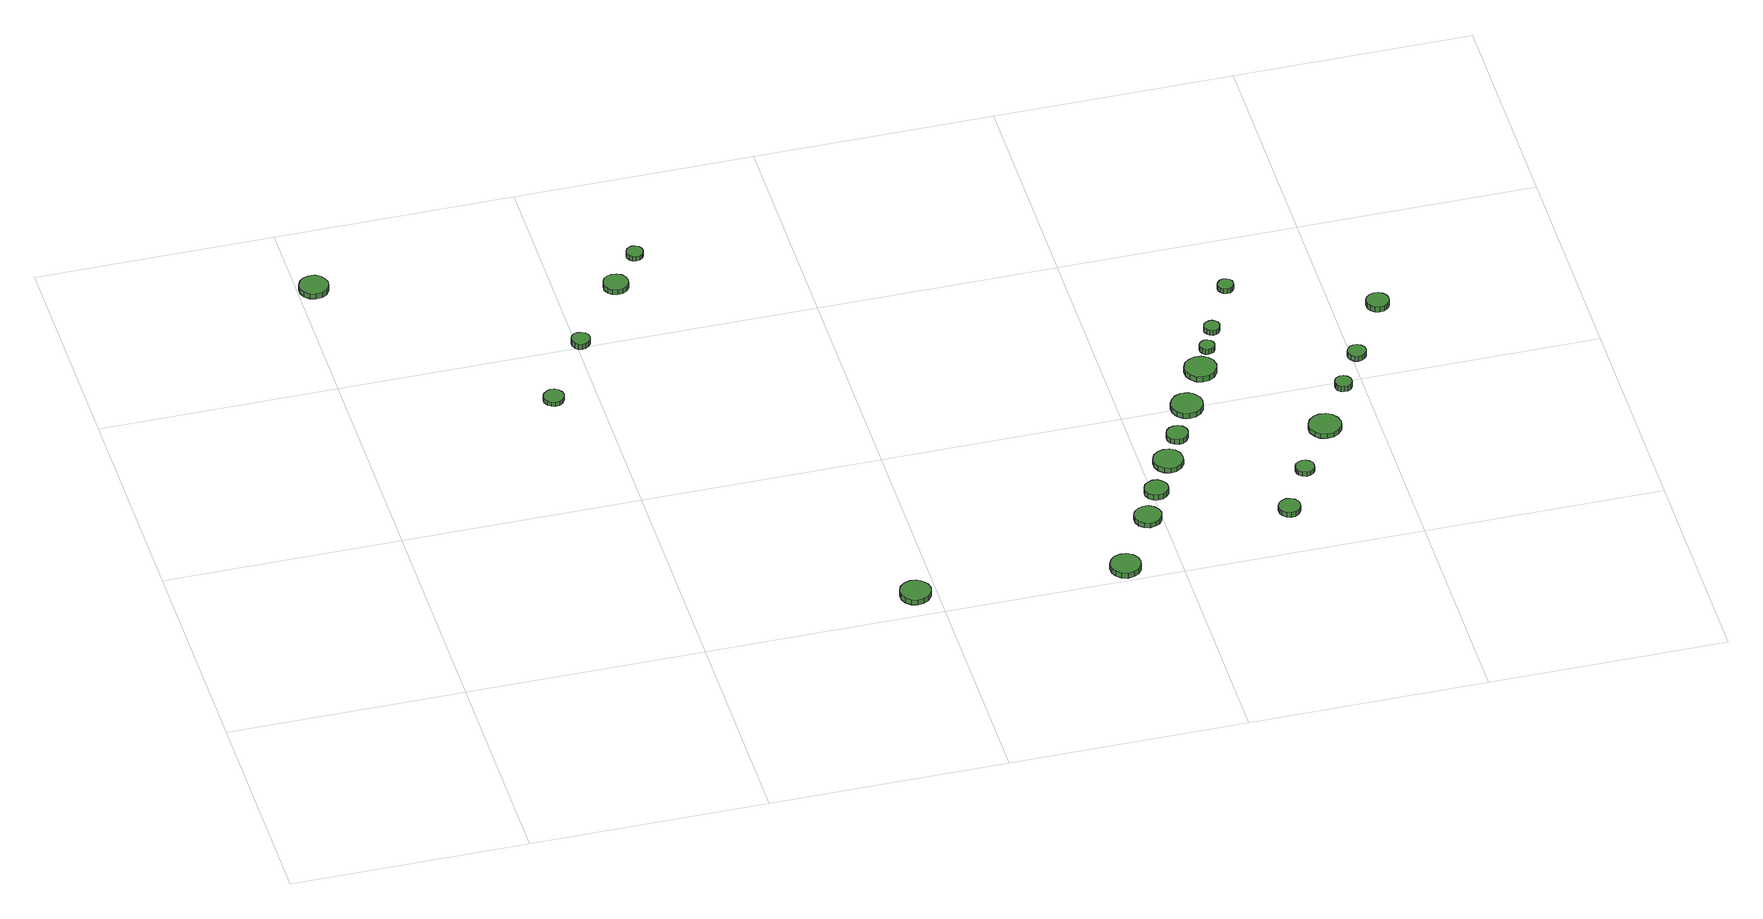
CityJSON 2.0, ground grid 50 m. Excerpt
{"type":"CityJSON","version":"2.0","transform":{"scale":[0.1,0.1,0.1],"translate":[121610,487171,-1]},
"CityObjects":{
"tree1":{"type":"SolitaryVegetationObject","attributes":{"function":"something"},"geometry":[{"type":"MultiSurface","lod":"1","boundaries":[[[0,1,2,3,4,5,6,7,8,9,10,11,12,13,14]],[[15,16,17,18,19,20,21,22,23,24,25,26,27,28,29]],[[0,29,28,1]],[[1,28,27,2]],[[2,27,26,3]],[[3,26,25,4]],[[4,25,24,5]],[[5,24,23,6]],[[6,23,22,7]],[[7,22,21,8]],[[8,21,20,9]],[[9,20,19,10]],[[10,19,18,11]],[[11,18,17,12]],[[12,17,16,13]],[[13,16,15,14]],[[14,15,29,0]]]}]},
"tree2":{"type":"SolitaryVegetationObject","attributes":{"function":"something"},"geometry":[{"type":"MultiSurface","lod":"1","boundaries":[[[30,31,32,33,34,35,36,37,38,39,40,41,42,43,44]],[[45,46,47,48,49,50,51,52,53,54,55,56,57,58,59]],[[30,59,58,31]],[[31,58,57,32]],[[32,57,56,33]],[[33,56,55,34]],[[34,55,54,35]],[[35,54,53,36]],[[36,53,52,37]],[[37,52,51,38]],[[38,51,50,39]],[[39,50,49,40]],[[40,49,48,41]],[[41,48,47,42]],[[42,47,46,43]],[[43,46,45,44]],[[44,45,59,30]]]}]},
"tree3":{"type":"SolitaryVegetationObject","attributes":{"function":"something"},"geometry":[{"type":"MultiSurface","lod":"1","boundaries":[[[60,61,62,63,64,65,66,67,68,69,70,71,72,73,74]],[[75,76,77,78,79,80,81,82,83,84,85,86,87,88,89]],[[60,89,88,61]],[[61,88,87,62]],[[62,87,86,63]],[[63,86,85,64]],[[64,85,84,65]],[[65,84,83,66]],[[66,83,82,67]],[[67,82,81,68]],[[68,81,80,69]],[[69,80,79,70]],[[70,79,78,71]],[[71,78,77,72]],[[72,77,76,73]],[[73,76,75,74]],[[74,75,89,60]]]}]},
"tree4":{"type":"SolitaryVegetationObject","attributes":{"function":"something"},"geometry":[{"type":"MultiSurface","lod":"1","boundaries":[[[90,91,92,93,94,95,96,97,98,99,100,101,102,103,104]],[[105,106,107,108,109,110,111,112,113,114,115,116,117,118,119]],[[90,119,118,91]],[[91,118,117,92]],[[92,117,116,93]],[[93,116,115,94]],[[94,115,114,95]],[[95,114,113,96]],[[96,113,112,97]],[[97,112,111,98]],[[98,111,110,99]],[[99,110,109,100]],[[100,109,108,101]],[[101,108,107,102]],[[102,107,106,103]],[[103,106,105,104]],[[104,105,119,90]]]}]},
"tree5":{"type":"SolitaryVegetationObject","attributes":{"function":"something"},"geometry":[{"type":"MultiSurface","lod":"1","boundaries":[[[120,121,122,123,124,125,126,127,128,129,130,131,132,133,134]],[[135,136,137,138,139,140,141,142,143,144,145,146,147,148,149]],[[120,149,148,121]],[[121,148,147,122]],[[122,147,146,123]],[[123,146,145,124]],[[124,145,144,125]],[[125,144,143,126]],[[126,143,142,127]],[[127,142,141,128]],[[128,141,140,129]],[[129,140,139,130]],[[130,139,138,131]],[[131,138,137,132]],[[132,137,136,133]],[[133,136,135,134]],[[134,135,149,120]]]}]},
"tree6":{"type":"SolitaryVegetationObject","attributes":{"function":"something"},"geometry":[{"type":"MultiSurface","lod":"1","boundaries":[[[150,151,152,153,154,155,156,157,158,159,160,161,162,163,164]],[[165,166,167,168,169,170,171,172,173,174,175,176,177,178,179]],[[150,179,178,151]],[[151,178,177,152]],[[152,177,176,153]],[[153,176,175,154]],[[154,175,174,155]],[[155,174,173,156]],[[156,173,172,157]],[[157,172,171,158]],[[158,171,170,159]],[[159,170,169,160]],[[160,169,168,161]],[[161,168,167,162]],[[162,167,166,163]],[[163,166,165,164]],[[164,165,179,150]]]}]},
"tree7":{"type":"SolitaryVegetationObject","attributes":{"function":"something"},"geometry":[{"type":"MultiSurface","lod":"1","boundaries":[[[180,181,182,183,184,185,186,187,188,189,190,191,192,193,194]],[[195,196,197,198,199,200,201,202,203,204,205,206,207,208,209]],[[180,209,208,181]],[[181,208,207,182]],[[182,207,206,183]],[[183,206,205,184]],[[184,205,204,185]],[[185,204,203,186]],[[186,203,202,187]],[[187,202,201,188]],[[188,201,200,189]],[[189,200,199,190]],[[190,199,198,191]],[[191,198,197,192]],[[192,197,196,193]],[[193,196,195,194]],[[194,195,209,180]]]}]},
"tree8":{"type":"SolitaryVegetationObject","attributes":{"function":"something"},"geometry":[{"type":"MultiSurface","lod":"1","boundaries":[[[210,211,212,213,214,215,216,217,218,219,220,221,222,223,224]],[[225,226,227,228,229,230,231,232,233,234,235,236,237,238,239]],[[210,239,238,211]],[[211,238,237,212]],[[212,237,236,213]],[[213,236,235,214]],[[214,235,234,215]],[[215,234,233,216]],[[216,233,232,217]],[[217,232,231,218]],[[218,231,230,219]],[[219,230,229,220]],[[220,229,228,221]],[[221,228,227,222]],[[222,227,226,223]],[[223,226,225,224]],[[224,225,239,210]]]}]},
"tree9":{"type":"SolitaryVegetationObject","attributes":{"function":"something"},"geometry":[{"type":"MultiSurface","lod":"1","boundaries":[[[240,241,242,243,244,245,246,247,248,249,250,251,252,253,254]],[[255,256,257,258,259,260,261,262,263,264,265,266,267,268,269]],[[240,269,268,241]],[[241,268,267,242]],[[242,267,266,243]],[[243,266,265,244]],[[244,265,264,245]],[[245,264,263,246]],[[246,263,262,247]],[[247,262,261,248]],[[248,261,260,249]],[[249,260,259,250]],[[250,259,258,251]],[[251,258,257,252]],[[252,257,256,253]],[[253,256,255,254]],[[254,255,269,240]]]}]},
"tree10":{"type":"SolitaryVegetationObject","attributes":{"function":"something"},"geometry":[{"type":"MultiSurface","lod":"1","boundaries":[[[270,271,272,273,274,275,276,277,278,279,280,281,282,283,284]],[[285,286,287,288,289,290,291,292,293,294,295,296,297,298,299]],[[270,299,298,271]],[[271,298,297,272]],[[272,297,296,273]],[[273,296,295,274]],[[274,295,294,275]],[[275,294,293,276]],[[276,293,292,277]],[[277,292,291,278]],[[278,291,290,279]],[[279,290,289,280]],[[280,289,288,281]],[[281,288,287,282]],[[282,287,286,283]],[[283,286,285,284]],[[284,285,299,270]]]}]},
"tree11":{"type":"SolitaryVegetationObject","attributes":{"function":"something"},"geometry":[{"type":"MultiSurface","lod":"1","boundaries":[[[300,301,302,303,304,305,306,307,308,309,310,311,312,313,314]],[[315,316,317,318,319,320,321,322,323,324,325,326,327,328,329]],[[300,329,328,301]],[[301,328,327,302]],[[302,327,326,303]],[[303,326,325,304]],[[304,325,324,305]],[[305,324,323,306]],[[306,323,322,307]],[[307,322,321,308]],[[308,321,320,309]],[[309,320,319,310]],[[310,319,318,311]],[[311,318,317,312]],[[312,317,316,313]],[[313,316,315,314]],[[314,315,329,300]]]}]},
"tree12":{"type":"SolitaryVegetationObject","attributes":{"function":"something"},"geometry":[{"type":"MultiSurface","lod":"1","boundaries":[[[330,331,332,333,334,335,336,337,338,339,340,341,342,343,344]],[[345,346,347,348,349,350,351,352,353,354,355,356,357,358,359]],[[330,359,358,331]],[[331,358,357,332]],[[332,357,356,333]],[[333,356,355,334]],[[334,355,354,335]],[[335,354,353,336]],[[336,353,352,337]],[[337,352,351,338]],[[338,351,350,339]],[[339,350,349,340]],[[340,349,348,341]],[[341,348,347,342]],[[342,347,346,343]],[[343,346,345,344]],[[344,345,359,330]]]}]},
"tree13":{"type":"SolitaryVegetationObject","attributes":{"function":"something"},"geometry":[{"type":"MultiSurface","lod":"1","boundaries":[[[360,361,362,363,364,365,366,367,368,369,370,371,372,373,374]],[[375,376,377,378,379,380,381,382,383,384,385,386,387,388,389]],[[360,389,388,361]],[[361,388,387,362]],[[362,387,386,363]],[[363,386,385,364]],[[364,385,384,365]],[[365,384,383,366]],[[366,383,382,367]],[[367,382,381,368]],[[368,381,380,369]],[[369,380,379,370]],[[370,379,378,371]],[[371,378,377,372]],[[372,377,376,373]],[[373,376,375,374]],[[374,375,389,360]]]}]},
"tree14":{"type":"SolitaryVegetationObject","attributes":{"function":"something"},"geometry":[{"type":"MultiSurface","lod":"1","boundaries":[[[390,391,392,393,394,395,396,397,398,399,400,401,402,403,404]],[[405,406,407,408,409,410,411,412,413,414,415,416,417,418,419]],[[390,419,418,391]],[[391,418,417,392]],[[392,417,416,393]],[[393,416,415,394]],[[394,415,414,395]],[[395,414,413,396]],[[396,413,412,397]],[[397,412,411,398]],[[398,411,410,399]],[[399,410,409,400]],[[400,409,408,401]],[[401,408,407,402]],[[402,407,406,403]],[[403,406,405,404]],[[404,405,419,390]]]}]},
"tree15":{"type":"SolitaryVegetationObject","attributes":{"function":"something"},"geometry":[{"type":"MultiSurface","lod":"1","boundaries":[[[420,421,422,423,424,425,426,427,428,429,430,431,432,433,434]],[[435,436,437,438,439,440,441,442,443,444,445,446,447,448,449]],[[420,449,448,421]],[[421,448,447,422]],[[422,447,446,423]],[[423,446,445,424]],[[424,445,444,425]],[[425,444,443,426]],[[426,443,442,427]],[[427,442,441,428]],[[428,441,440,429]],[[429,440,439,430]],[[430,439,438,431]],[[431,438,437,432]],[[432,437,436,433]],[[433,436,435,434]],[[434,435,449,420]]]}]},
"tree16":{"type":"SolitaryVegetationObject","attributes":{"function":"something"},"geometry":[{"type":"MultiSurface","lod":"1","boundaries":[[[450,451,452,453,454,455,456,457,458,459,460,461,462,463,464]],[[465,466,467,468,469,470,471,472,473,474,475,476,477,478,479]],[[450,479,478,451]],[[451,478,477,452]],[[452,477,476,453]],[[453,476,475,454]],[[454,475,474,455]],[[455,474,473,456]],[[456,473,472,457]],[[457,472,471,458]],[[458,471,470,459]],[[459,470,469,460]],[[460,469,468,461]],[[461,468,467,462]],[[462,467,466,463]],[[463,466,465,464]],[[464,465,479,450]]]}]},
"tree17":{"type":"SolitaryVegetationObject","attributes":{"function":"something"},"geometry":[{"type":"MultiSurface","lod":"1","boundaries":[[[480,481,482,483,484,485,486,487,488,489,490,491,492,493,494]],[[495,496,497,498,499,500,501,502,503,504,505,506,507,508,509]],[[480,509,508,481]],[[481,508,507,482]],[[482,507,506,483]],[[483,506,505,484]],[[484,505,504,485]],[[485,504,503,486]],[[486,503,502,487]],[[487,502,501,488]],[[488,501,500,489]],[[489,500,499,490]],[[490,499,498,491]],[[491,498,497,492]],[[492,497,496,493]],[[493,496,495,494]],[[494,495,509,480]]]}]},
"tree18":{"type":"SolitaryVegetationObject","attributes":{"function":"something"},"geometry":[{"type":"MultiSurface","lod":"1","boundaries":[[[510,511,512,513,514,515,516,517,518,519,520,521,522,523,524]],[[525,526,527,528,529,530,531,532,533,534,535,536,537,538,539]],[[510,539,538,511]],[[511,538,537,512]],[[512,537,536,513]],[[513,536,535,514]],[[514,535,534,515]],[[515,534,533,516]],[[516,533,532,517]],[[517,532,531,518]],[[518,531,530,519]],[[519,530,529,520]],[[520,529,528,521]],[[521,528,527,522]],[[522,527,526,523]],[[523,526,525,524]],[[524,525,539,510]]]}]},
"tree19":{"type":"SolitaryVegetationObject","attributes":{"function":"something"},"geometry":[{"type":"MultiSurface","lod":"1","boundaries":[[[540,541,542,543,544,545,546,547,548,549,550,551,552,553,554]],[[555,556,557,558,559,560,561,562,563,564,565,566,567,568,569]],[[540,569,568,541]],[[541,568,567,542]],[[542,567,566,543]],[[543,566,565,544]],[[544,565,564,545]],[[545,564,563,546]],[[546,563,562,547]],[[547,562,561,548]],[[548,561,560,549]],[[549,560,559,550]],[[550,559,558,551]],[[551,558,557,552]],[[552,557,556,553]],[[553,556,555,554]],[[554,555,569,540]]]}]},
"tree20":{"type":"SolitaryVegetationObject","attributes":{"function":"something"},"geometry":[{"type":"MultiSurface","lod":"1","boundaries":[[[570,571,572,573,574,575,576,577,578,579,580,581,582,583,584]],[[585,586,587,588,589,590,591,592,593,594,595,596,597,598,599]],[[570,599,598,571]],[[571,598,597,572]],[[572,597,596,573]],[[573,596,595,574]],[[574,595,594,575]],[[575,594,593,576]],[[576,593,592,577]],[[577,592,591,578]],[[578,591,590,579]],[[579,590,589,580]],[[580,589,588,581]],[[581,588,587,582]],[[582,587,586,583]],[[583,586,585,584]],[[584,585,599,570]]]}]},
"tree21":{"type":"SolitaryVegetationObject","attributes":{"function":"something"},"geometry":[{"type":"MultiSurface","lod":"1","boundaries":[[[600,601,602,603,604,605,606,607,608,609,610,611,612,613,614]],[[615,616,617,618,619,620,621,622,623,624,625,626,627,628,629]],[[600,629,628,601]],[[601,628,627,602]],[[602,627,626,603]],[[603,626,625,604]],[[604,625,624,605]],[[605,624,623,606]],[[606,623,622,607]],[[607,622,621,608]],[[608,621,620,609]],[[609,620,619,610]],[[610,619,618,611]],[[611,618,617,612]],[[612,617,616,613]],[[613,616,615,614]],[[614,615,629,600]]]}]},
"tree22":{"type":"SolitaryVegetationObject","attributes":{"function":"something"},"geometry":[{"type":"MultiSurface","lod":"1","boundaries":[[[630,631,632,633,634,635,636,637,638,639,640,641,642,643,644]],[[645,646,647,648,649,650,651,652,653,654,655,656,657,658,659]],[[630,659,658,631]],[[631,658,657,632]],[[632,657,656,633]],[[633,656,655,634]],[[634,655,654,635]],[[635,654,653,636]],[[636,653,652,637]],[[637,652,651,638]],[[638,651,650,639]],[[639,650,649,640]],[[640,649,648,641]],[[641,648,647,642]],[[642,647,646,643]],[[643,646,645,644]],[[644,645,659,630]]]}]}
},
"vertices":[
[62,1310,24],[59,1322,24],[52,1332,24],[41,1339,24],[28,1340,24],[16,1336,24],[7,1328,24],[2,1316,24],[2,1304,24],[7,1292,24],[16,1284,24],[28,1280,24],[41,1281,24],[52,1287,24],[59,1298,24],[59,1298,11],[52,1287,11],[41,1281,11],[28,1280,11],[16,1284,11],[7,1292,11],[2,1304,11],[2,1316,11],[7,1328,11],[16,1336,11],[28,1340,11],[41,1339,11],[52,1332,11],[59,1322,11],[62,1310,11],
[432,852,16],[430,861,16],[425,868,16],[417,873,16],[408,874,16],[400,871,16],[393,865,16],[389,857,16],[389,848,16],[393,840,16],[400,834,16],[408,831,16],[417,832,16],[425,836,16],[430,844,16],[430,844,6],[425,836,6],[417,832,6],[408,831,6],[400,834,6],[393,840,6],[389,848,6],[389,857,6],[393,865,6],[400,871,6],[408,874,6],[417,873,6],[425,868,6],[430,861,6],[432,852,6],
[528,1008,22],[526,1017,22],[521,1023,22],[514,1027,22],[506,1028,22],[498,1026,22],[492,1020,22],[489,1013,22],[489,1004,22],[492,997,22],[498,991,22],[506,989,22],[514,990,22],[521,994,22],[526,1000,22],[526,1000,9],[521,994,9],[514,990,9],[506,989,9],[498,991,9],[492,997,9],[489,1004,9],[489,1013,9],[492,1020,9],[498,1026,9],[506,1028,9],[514,1027,9],[521,1023,9],[526,1017,9],[528,1008,9],
[648,1162,23],[646,1173,23],[640,1182,23],[630,1187,23],[619,1188,23],[609,1185,23],[601,1178,23],[597,1168,23],[597,1157,23],[601,1147,23],[609,1140,23],[619,1137,23],[630,1138,23],[640,1143,23],[646,1152,23],[646,1152,11],[640,1143,11],[630,1138,11],[619,1137,11],[609,1140,11],[601,1147,11],[597,1157,11],[597,1168,11],[601,1178,11],[609,1185,11],[619,1188,11],[630,1187,11],[640,1182,11],[646,1173,11],[648,1162,11],
[988,66,16],[985,80,16],[977,90,16],[965,97,16],[952,99,16],[939,94,16],[929,85,16],[924,73,16],[924,60,16],[929,47,16],[939,38,16],[952,34,16],[965,36,16],[977,42,16],[985,53,16],[985,53,4],[977,42,4],[965,36,4],[952,34,4],[939,38,4],[929,47,4],[924,60,4],[924,73,4],[929,85,4],[939,94,4],[952,99,4],[965,97,4],[977,90,4],[985,80,4],[988,66,4],
[704,1254,17],[702,1261,17],[698,1267,17],[692,1271,17],[684,1272,17],[677,1269,17],[672,1265,17],[669,1258,17],[669,1251,17],[672,1244,17],[677,1239,17],[684,1237,17],[692,1238,17],[698,1241,17],[702,1247,17],[702,1247,6],[698,1241,6],[692,1238,6],[684,1237,6],[677,1239,6],[672,1244,6],[669,1251,6],[669,1258,6],[672,1265,6],[677,1269,6],[684,1272,6],[692,1271,6],[698,1267,6],[702,1261,6],[704,1254,6],
[1418,38,18],[1415,51,18],[1407,61,18],[1396,68,18],[1383,69,18],[1370,65,18],[1361,57,18],[1355,44,18],[1355,31,18],[1361,19,18],[1370,10,18],[1383,6,18],[1396,8,18],[1407,14,18],[1415,25,18],[1415,25,5],[1407,14,5],[1396,8,5],[1383,6,5],[1370,10,5],[1361,19,5],[1355,31,5],[1355,44,5],[1361,57,5],[1370,65,5],[1383,69,5],[1396,68,5],[1407,61,5],[1415,51,5],[1418,38,5],
[1499,179,16],[1496,190,16],[1489,200,16],[1479,206,16],[1467,207,16],[1456,203,16],[1447,195,16],[1442,185,16],[1442,173,16],[1447,162,16],[1456,154,16],[1467,150,16],[1479,152,16],[1489,157,16],[1496,167,16],[1496,167,5],[1489,157,5],[1479,152,5],[1467,150,5],[1456,154,5],[1447,162,5],[1442,173,5],[1442,185,5],[1447,195,5],[1456,203,5],[1467,207,5],[1479,206,5],[1489,200,5],[1496,190,5],[1499,179,5],
[1533,255,18],[1531,265,18],[1525,273,18],[1516,279,18],[1506,280,18],[1496,276,18],[1488,270,18],[1484,260,18],[1484,250,18],[1488,241,18],[1496,234,18],[1506,231,18],[1516,232,18],[1525,237,18],[1531,245,18],[1531,245,5],[1525,237,5],[1516,232,5],[1506,231,5],[1496,234,5],[1488,241,5],[1484,250,5],[1484,260,5],[1488,270,5],[1496,276,5],[1506,280,5],[1516,279,5],[1525,273,5],[1531,265,5],[1533,255,5],
[1586,339,17],[1584,352,17],[1576,363,17],[1565,369,17],[1552,370,17],[1540,366,17],[1530,358,17],[1525,346,17],[1525,333,17],[1530,321,17],[1540,312,17],[1552,308,17],[1565,310,17],[1576,316,17],[1584,327,17],[1584,327,5],[1576,316,5],[1565,310,5],[1552,308,5],[1540,312,5],[1530,321,5],[1525,333,5],[1525,346,5],[1530,358,5],[1540,366,5],[1552,370,5],[1565,369,5],[1576,363,5],[1584,352,5],[1586,339,5],
[1617,415,17],[1615,424,17],[1610,432,17],[1601,436,17],[1592,437,17],[1583,434,17],[1576,428,17],[1572,419,17],[1572,410,17],[1576,401,17],[1583,395,17],[1592,392,17],[1601,393,17],[1610,398,17],[1615,406,17],[1615,406,5],[1610,398,5],[1601,393,5],[1592,392,5],[1583,395,5],[1576,401,5],[1572,410,5],[1572,419,5],[1576,428,5],[1583,434,5],[1592,437,5],[1601,436,5],[1610,432,5],[1615,424,5],[1617,415,5],
[1670,498,19],[1667,511,19],[1659,523,19],[1647,530,19],[1633,531,19],[1620,527,19],[1610,517,19],[1604,505,19],[1604,491,19],[1610,478,19],[1620,469,19],[1633,465,19],[1647,466,19],[1659,473,19],[1667,484,19],[1667,484,6],[1659,473,6],[1647,466,6],[1633,465,6],[1620,469,6],[1610,478,6],[1604,491,6],[1604,505,6],[1610,517,6],[1620,527,6],[1633,531,6],[1647,530,6],[1659,523,6],[1667,511,6],[1670,498,6],
[1776,132,17],[1774,142,17],[1769,149,17],[1760,154,17],[1751,155,17],[1742,152,17],[1735,146,17],[1731,137,17],[1731,127,17],[1735,119,17],[1742,112,17],[1751,109,17],[1760,110,17],[1769,115,17],[1774,123,17],[1774,123,5],[1769,115,5],[1760,110,5],[1751,109,5],[1742,112,5],[1735,119,5],[1731,127,5],[1731,137,5],[1735,146,5],[1742,152,5],[1751,155,5],[1760,154,5],[1769,149,5],[1774,142,5],[1776,132,5],
[1726,602,20],[1723,616,20],[1715,627,20],[1703,634,20],[1689,635,20],[1676,631,20],[1665,622,20],[1660,609,20],[1660,595,20],[1665,583,20],[1676,573,20],[1689,569,20],[1703,571,20],[1715,577,20],[1723,589,20],[1723,589,7],[1715,577,7],[1703,571,7],[1689,569,7],[1676,573,7],[1665,583,7],[1660,595,7],[1660,609,7],[1665,622,7],[1676,631,7],[1689,635,7],[1703,634,7],[1715,627,7],[1723,616,7],[1726,602,7],
[1835,246,16],[1834,254,16],[1829,261,16],[1822,265,16],[1814,266,16],[1806,263,16],[1800,258,16],[1797,250,16],[1797,242,16],[1800,235,16],[1806,230,16],[1814,227,16],[1822,228,16],[1829,232,16],[1834,238,16],[1834,238,5],[1829,232,5],[1822,228,5],[1814,227,5],[1806,230,5],[1800,235,5],[1797,242,5],[1797,250,5],[1800,258,5],[1806,263,5],[1814,266,5],[1822,265,5],[1829,261,5],[1834,254,5],[1835,246,5],
[1739,666,20],[1738,673,20],[1734,678,20],[1728,681,20],[1722,682,20],[1716,680,20],[1711,676,20],[1708,670,20],[1708,663,20],[1711,657,20],[1716,653,20],[1722,651,20],[1728,652,20],[1734,655,20],[1738,660,20],[1738,660,7],[1734,655,7],[1728,652,7],[1722,651,7],[1716,653,7],[1711,657,7],[1708,663,7],[1708,670,7],[1711,676,7],[1716,680,7],[1722,682,7],[1728,681,7],[1734,678,7],[1738,673,7],[1739,666,7],
[1765,722,21],[1763,729,21],[1759,734,21],[1753,738,21],[1747,738,21],[1740,736,21],[1735,732,21],[1732,725,21],[1732,719,21],[1735,712,21],[1740,708,21],[1747,705,21],[1753,706,21],[1759,710,21],[1763,715,21],[1763,715,9],[1759,710,9],[1753,706,9],[1747,705,9],[1740,708,9],[1735,712,9],[1732,719,9],[1732,725,9],[1735,732,9],[1740,736,9],[1747,738,9],[1753,738,9],[1759,734,9],[1763,729,9],[1765,722,9],
[1923,365,17],[1920,379,17],[1911,390,17],[1899,397,17],[1885,398,17],[1872,394,17],[1862,385,17],[1856,372,17],[1856,358,17],[1862,345,17],[1872,336,17],[1885,332,17],[1899,333,17],[1911,340,17],[1920,351,17],[1920,351,6],[1911,340,6],[1899,333,6],[1885,332,6],[1872,336,6],[1862,345,6],[1856,358,6],[1856,372,6],[1862,385,6],[1872,394,6],[1885,398,6],[1899,397,6],[1911,390,6],[1920,379,6],[1923,365,6],
[1825,841,23],[1824,847,23],[1819,853,23],[1814,856,23],[1807,857,23],[1800,855,23],[1795,850,23],[1792,844,23],[1792,837,23],[1795,831,23],[1800,826,23],[1807,824,23],[1814,825,23],[1819,828,23],[1824,834,23],[1824,834,11],[1819,828,11],[1814,825,11],[1807,824,11],[1800,826,11],[1795,831,11],[1792,837,11],[1792,844,11],[1795,850,11],[1800,855,11],[1807,857,11],[1814,856,11],[1819,853,11],[1824,847,11],[1825,841,11],
[1977,485,19],[1976,492,19],[1971,498,19],[1965,502,19],[1957,503,19],[1950,500,19],[1945,495,19],[1942,488,19],[1942,481,19],[1945,474,19],[1950,469,19],[1957,467,19],[1965,467,19],[1971,471,19],[1976,477,19],[1976,477,6],[1971,471,6],[1965,467,6],[1957,467,6],[1950,469,6],[1945,474,6],[1942,481,6],[1942,488,6],[1945,495,6],[1950,500,6],[1957,503,6],[1965,502,6],[1971,498,6],[1976,492,6],[1977,485,6],
[2030,570,21],[2028,578,21],[2023,584,21],[2016,588,21],[2008,589,21],[2001,587,21],[1995,581,21],[1991,574,21],[1991,566,21],[1995,559,21],[2001,553,21],[2008,551,21],[2016,552,21],[2023,556,21],[2028,562,21],[2028,562,8],[2023,556,8],[2016,552,8],[2008,551,8],[2001,553,8],[1995,559,8],[1991,566,8],[1991,574,8],[1995,581,8],[2001,587,8],[2008,589,8],[2016,588,8],[2023,584,8],[2028,578,8],[2030,570,8],
[2115,712,24],[2113,721,24],[2107,729,24],[2099,734,24],[2089,735,24],[2080,732,24],[2072,726,24],[2068,717,24],[2068,707,24],[2072,698,24],[2080,691,24],[2089,688,24],[2099,689,24],[2107,694,24],[2113,702,24],[2113,702,11],[2107,694,11],[2099,689,11],[2089,688,11],[2080,691,11],[2072,698,11],[2068,707,11],[2068,717,11],[2072,726,11],[2080,732,11],[2089,735,11],[2099,734,11],[2107,729,11],[2113,721,11],[2115,712,11]
]}
